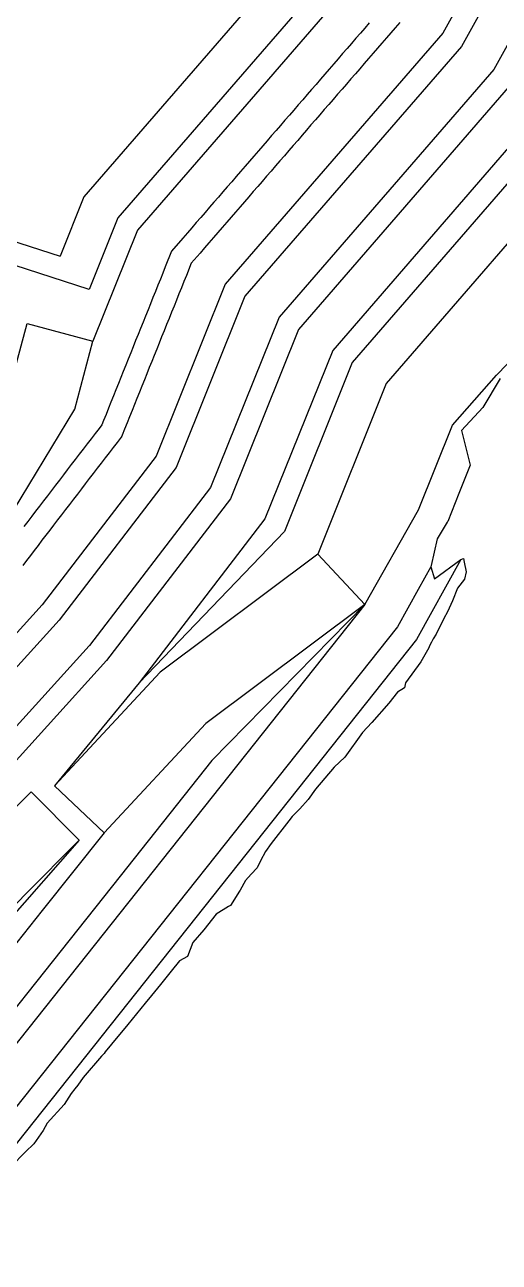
# Model space of a CAD drawing. Extents: x 115.113 to 115.1387, y -3.0991 to -3.0676.
# Drawn here: x 115.123575 to 115.125453, y -3.088793 to -3.083898 of the extents above; entities that cross this region are included whole.
import ezdxf

# ---------------------------------------------------------------- set-up
doc = ezdxf.new("R2010")
doc.units = 0
doc.header["$MEASUREMENT"] = 0
doc.layers.add('HRS_SMT2_R1', color=7, linetype='Continuous')

msp = doc.modelspace()

# ---------------------------------------------------------------- linework, layer by layer
at = {"layer": 'HRS_SMT2_R1', "color": 3}
for points in [[(115.1259682, -3.0799794, -30), (115.1258676, -3.0807267, -30), (115.125795, -3.0808218, -30), (115.1257593, -3.080881, -30), (115.1257337, -3.0809545, -30), (115.1257233, -3.0810316, -30), (115.1257283, -3.0811005, -30), (115.1258876, -3.0819713, -30), (115.1258898, -3.0819993, -30), (115.1258867, -3.0820249, -30), (115.1258788, -3.0820495, -30), (115.1258652, -3.082074, -30), (115.1255545, -3.082517, -30), (115.1248986, -3.0836978, -30), (115.1244537, -3.0842113, -30), (115.1240217, -3.0847098, -30), (115.1238449, -3.0851493, -30)], [(115.1262265, -3.0810915, -10), (115.1264204, -3.0821429, -10), (115.1259709, -3.0827809, -10), (115.1253028, -3.0839836, -10), (115.1244464, -3.0849719, -10), (115.1241738, -3.0856498, -10), (115.1237108, -3.0862535, -10)], [(115.1266017, -3.0817706, 0), (115.1266688, -3.0821343, 0), (115.1266677, -3.0821976, 0), (115.1266422, -3.0822555, 0), (115.126179, -3.0829129, 0), (115.1255049, -3.0841265, 0), (115.1246588, -3.0851029, 0), (115.124389, -3.0857738, 0), (115.123899, -3.0864127, 0)], [(115.1268629, -3.081829, 10), (115.1269149, -3.0821136, 10), (115.1269126, -3.0822517, 10), (115.126857, -3.0823781, 10), (115.1263871, -3.0830449, 10), (115.125707, -3.0842694, 10), (115.1248712, -3.0852339, 10), (115.1246022, -3.0859026, 10), (115.1240279, -3.0865011, 10)], [(115.1249206, -3.0861918, 20), (115.1251326, -3.085817, 20), (115.125268, -3.0854815, 20), (115.1254419, -3.0852835, 20), (115.1255681, -3.0851529, 20), (115.1256276, -3.0850884, 20), (115.125703, -3.0849759, 20), (115.1257785, -3.0848634, 20), (115.125854, -3.0847509, 20), (115.1259295, -3.0846385, 20), (115.1260049, -3.084526, 20), (115.1260804, -3.0844135, 20), (115.1261468, -3.0843135, 20), (115.126196, -3.0842174, 20), (115.1262514, -3.0841071, 20), (115.1263068, -3.0839968, 20), (115.1263621, -3.0838865, 20), (115.126419, -3.0837729, 20), (115.1264704, -3.0836705, 20), (115.1265217, -3.0835682, 20), (115.126573, -3.0834658, 20), (115.1266244, -3.0833635, 20), (115.1266757, -3.0832611, 20), (115.1268825, -3.0829667, 20)], [(115.1247302, -3.0834943, -40), (115.1247083, -3.0835406, -40), (115.1238093, -3.0845789, -40), (115.1237149, -3.0848135, -40)], [(115.1250587, -3.0838892, -20), (115.1250411, -3.0839095, -20), (115.1250236, -3.0839297, -20), (115.125006, -3.08395, -20), (115.1249885, -3.0839702, -20), (115.1249709, -3.0839905, -20), (115.1249534, -3.0840107, -20), (115.1249358, -3.084031, -20), (115.1249183, -3.0840513, -20), (115.1249007, -3.0840715, -20), (115.1248832, -3.0840918, -20), (115.1248656, -3.084112, -20), (115.1248481, -3.0841323, -20), (115.1248305, -3.0841525, -20), (115.1248129, -3.0841728, -20), (115.1247954, -3.0841931, -20), (115.1247778, -3.0842133, -20), (115.1247603, -3.0842336, -20), (115.1247427, -3.0842538, -20), (115.1247252, -3.0842741, -20), (115.1247076, -3.0842943, -20), (115.1246901, -3.0843146, -20), (115.1246725, -3.0843349, -20), (115.124655, -3.0843551, -20), (115.1246374, -3.0843754, -20), (115.1246198, -3.0843956, -20), (115.1246023, -3.0844159, -20), (115.1245847, -3.0844362, -20), (115.1245672, -3.0844564, -20), (115.1245496, -3.0844767, -20), (115.1245321, -3.0844969, -20), (115.1245145, -3.0845172, -20), (115.124497, -3.0845374, -20), (115.1244794, -3.0845577, -20), (115.1244619, -3.084578, -20), (115.1244443, -3.0845982, -20), (115.1244268, -3.0846185, -20), (115.1244092, -3.0846387, -20), (115.1243917, -3.084659, -20), (115.1243741, -3.0846792, -20), (115.1243565, -3.0846995, -20), (115.124339, -3.0847198, -20), (115.1243214, -3.08474, -20), (115.1243039, -3.0847603, -20), (115.1242863, -3.0847805, -20), (115.1242688, -3.0848008, -20), (115.1242341, -3.0848409, -20), (115.1242145, -3.0848895, -20), (115.1242047, -3.0849138, -20), (115.1241949, -3.0849381, -20), (115.1241852, -3.0849624, -20), (115.1241754, -3.0849867, -20), (115.1241656, -3.085011, -20), (115.1241558, -3.0850353, -20), (115.1241461, -3.0850596, -20), (115.1241363, -3.0850839, -20), (115.1241265, -3.0851082, -20), (115.1241167, -3.0851325, -20), (115.124107, -3.0851568, -20), (115.1240972, -3.0851812, -20), (115.1240874, -3.0852055, -20), (115.1240776, -3.0852298, -20), (115.1240679, -3.0852541, -20), (115.1240581, -3.0852784, -20), (115.1240483, -3.0853027, -20), (115.1240385, -3.085327, -20), (115.1240288, -3.0853513, -20), (115.124019, -3.0853756, -20), (115.1240092, -3.0853999, -20), (115.1239994, -3.0854242, -20), (115.1239897, -3.0854485, -20), (115.1239799, -3.0854728, -20), (115.1239701, -3.0854971, -20), (115.1239603, -3.0855214, -20), (115.1239586, -3.0855258, -20), (115.1239559, -3.0855293, -20), (115.1239402, -3.0855497, -20), (115.1239245, -3.0855702, -20), (115.1239088, -3.0855907, -20), (115.1238931, -3.0856112, -20), (115.1238774, -3.0856316, -20), (115.1238617, -3.0856521, -20), (115.123846, -3.0856726, -20), (115.1238303, -3.085693, -20), (115.1238146, -3.0857135, -20), (115.1237989, -3.085734, -20), (115.1237832, -3.0857545, -20), (115.1237675, -3.0857749, -20), (115.1237518, -3.0857954, -20), (115.1237361, -3.0858159, -20), (115.1237204, -3.0858363, -20), (115.1237047, -3.0858568, -20), (115.1236889, -3.0858774, -20), (115.1236737, -3.0858974, -20), (115.1236584, -3.0859174, -20), (115.1236431, -3.0859373, -20), (115.1236278, -3.0859573, -20), (115.1236125, -3.0859773, -20), (115.1235972, -3.0859973, -20), (115.123582, -3.0860172, -20), (115.1235667, -3.0860372, -20)], [(115.1232274, -3.0846557, -40), (115.1237149, -3.0848135, -40)], [(115.1253013, -3.0860132, 30), (115.1251253, -3.0863301, 30), (115.1234434, -3.0884465, 30), (115.1232047, -3.0887314, 30)], [(115.1249206, -3.0861918, 20), (115.1243824, -3.0868691, 20), (115.1232547, -3.0882882, 20), (115.1214216, -3.0904762, 20)], [(115.1237108, -3.0862535, -10), (115.1230072, -3.0870295, -10)], [(115.123899, -3.0864127, 0), (115.1231962, -3.0871874, 0)], [(115.1238892, -3.087094, 10), (115.1236445, -3.087402, 10), (115.123066, -3.08813, 10), (115.1216578, -3.0898108, 10)]]:
    msp.add_polyline3d(points, dxfattribs=at)
at = {"layer": 'HRS_SMT2_R1', "color": 1}
for points in [[(115.1262844, -3.0806607, 0), (115.1262496, -3.0808895, -10), (115.1261273, -3.0810495, -10), (115.126325, -3.0821218, -10), (115.1258947, -3.0827326, -10), (115.1252288, -3.0839313, -10), (115.1243687, -3.0849239, -10), (115.124095, -3.0856044, -10), (115.1238124, -3.0859729, -10), (115.1236443, -3.0861926, -10)], [(115.1265292, -3.0818738, 0), (115.1265787, -3.0821419, 0), (115.1265781, -3.0821778, 0), (115.1265636, -3.0822106, 0), (115.1261028, -3.0828645, 0), (115.1254309, -3.0840742, 0), (115.1245811, -3.0850549, 0), (115.1243102, -3.0857284, 0), (115.1238311, -3.0863531, 0), (115.1238297, -3.0863548, 0)], [(115.1268035, -3.0820059, 10), (115.1268248, -3.0821212, 10), (115.126823, -3.0822319, 10), (115.1267784, -3.0823332, 10), (115.126311, -3.0829965, 10), (115.125633, -3.0842171, 10), (115.1247935, -3.0851859, 10), (115.1245254, -3.0858524, 10), (115.1240279, -3.0865011, 10), (115.1236921, -3.0869087, 10)], [(115.1270708, -3.0821093, 20), (115.1270678, -3.0822861, 20), (115.1269932, -3.0824558, 20), (115.1265191, -3.0831285, 20), (115.1258351, -3.0843599, 20), (115.1250058, -3.085317, 20), (115.1247342, -3.0859924, 20)], [(115.1248258, -3.0836434, -30), (115.1239439, -3.0846619, -30), (115.1238298, -3.0849457, -30)], [(115.1249382, -3.0838906, -20), (115.1249207, -3.0839108, -20), (115.1249031, -3.0839311, -20), (115.1248855, -3.0839513, -20), (115.124868, -3.0839716, -20), (115.1248504, -3.0839919, -20), (115.1248329, -3.0840121, -20), (115.1248153, -3.0840324, -20), (115.1247978, -3.0840526, -20), (115.1247802, -3.0840729, -20), (115.1247627, -3.0840932, -20), (115.1247451, -3.0841134, -20), (115.1247276, -3.0841337, -20), (115.12471, -3.0841539, -20), (115.1246925, -3.0841742, -20), (115.1246749, -3.0841944, -20), (115.1246573, -3.0842147, -20), (115.1246398, -3.084235, -20), (115.1246222, -3.0842552, -20), (115.1246047, -3.0842755, -20), (115.1245871, -3.0842957, -20), (115.1245696, -3.084316, -20), (115.124552, -3.0843362, -20), (115.1245345, -3.0843565, -20), (115.1245169, -3.0843768, -20), (115.1244994, -3.084397, -20), (115.1244818, -3.0844173, -20), (115.1244643, -3.0844375, -20), (115.1244467, -3.0844578, -20), (115.1244292, -3.084478, -20), (115.1244116, -3.0844983, -20), (115.124394, -3.0845186, -20), (115.1243765, -3.0845388, -20), (115.1243589, -3.0845591, -20), (115.1243414, -3.0845793, -20), (115.1243238, -3.0845996, -20), (115.1243063, -3.0846199, -20), (115.1242887, -3.0846401, -20), (115.1242712, -3.0846604, -20), (115.1242536, -3.0846806, -20), (115.1242361, -3.0847009, -20), (115.1242185, -3.0847211, -20), (115.124201, -3.0847414, -20), (115.1241563, -3.0847929, -20), (115.1241311, -3.0848556, -20), (115.1241213, -3.0848799, -20), (115.1241116, -3.0849042, -20), (115.1241018, -3.0849285, -20), (115.124092, -3.0849528, -20), (115.1240822, -3.0849771, -20), (115.1240725, -3.0850014, -20), (115.1240627, -3.0850257, -20), (115.1240529, -3.08505, -20), (115.1240431, -3.0850744, -20), (115.1240333, -3.0850987, -20), (115.1240236, -3.085123, -20), (115.1240138, -3.0851473, -20), (115.124004, -3.0851716, -20), (115.1239942, -3.0851959, -20), (115.1239845, -3.0852202, -20), (115.1239747, -3.0852445, -20), (115.1239649, -3.0852688, -20), (115.1239551, -3.0852931, -20), (115.1239454, -3.0853174, -20), (115.1239356, -3.0853417, -20), (115.1239258, -3.085366, -20), (115.123916, -3.0853903, -20), (115.1239063, -3.0854146, -20), (115.1238965, -3.0854389, -20), (115.1238867, -3.0854632, -20), (115.1238798, -3.0854804, -20), (115.123869, -3.0854945, -20), (115.1238533, -3.085515, -20), (115.1238376, -3.0855355, -20), (115.1238219, -3.085556, -20), (115.1238062, -3.0855764, -20), (115.1237905, -3.0855969, -20), (115.1237748, -3.0856174, -20), (115.1237591, -3.0856378, -20), (115.1237434, -3.0856583, -20), (115.1237277, -3.0856788, -20), (115.123712, -3.0856993, -20), (115.1236963, -3.0857197, -20), (115.1236806, -3.0857402, -20), (115.1236649, -3.0857607, -20), (115.1236492, -3.0857811, -20), (115.1236335, -3.0858016, -20), (115.1236177, -3.0858223, -20), (115.1236024, -3.0858423, -20), (115.1235871, -3.0858622, -20), (115.1235718, -3.0858822, -20)], [(115.1238298, -3.0849457, -30), (115.1231367, -3.0847213, -30)], [(115.125182, -3.0860418, 30), (115.1251323, -3.086132, 30), (115.1250503, -3.0862795, 30), (115.1234979, -3.0882331, 30), (115.1233739, -3.0883891, 30), (115.122269, -3.0897079, 30), (115.1220018, -3.0900268, 30)], [(115.1236443, -3.0861926, -10), (115.122939, -3.0869705, -10), (115.1226269, -3.087356, -10), (115.1226114, -3.0873738, -10), (115.1225938, -3.0873941, -10), (115.1225763, -3.0874142, -10), (115.1225666, -3.0874254, -10), (115.1225353, -3.0874623, -10)], [(115.1249206, -3.0861918, 20), (115.1243151, -3.0868089, 20), (115.1239521, -3.0872658, 20), (115.1231851, -3.0882309, 20), (115.1231813, -3.0882354, 20)], [(115.1238297, -3.0863548, 0), (115.123128, -3.0871284, 0)], [(115.1237908, -3.0871239, 10), (115.1234989, -3.0874554, 0), (115.1229964, -3.0880726, 10), (115.1223083, -3.0888939, 10), (115.1216302, -3.0897034, 10)]]:
    msp.add_polyline3d(points, dxfattribs=at)
at = {"layer": 'HRS_SMT2_R1', "color": 4}
for points in [[(115.1230563, -3.0860796, -20), (115.1235227, -3.0853103, -27.716032), (115.1235843, -3.0850792, -30)], [(115.1235843, -3.0850792, -30), (115.1238449, -3.0851493, -30)], [(115.1232867, -3.0862208, -20), (115.1237734, -3.0854181, -27.716032), (115.1238449, -3.0851493, -30)], [(115.1247342, -3.0859924, 20), (115.1241109, -3.0864584, 14.2904711), (115.1236921, -3.0869087, 10)], [(115.1247342, -3.0859924, 20), (115.1249206, -3.0861918, 20)], [(115.1249206, -3.0861918, 20), (115.1242914, -3.0866615, 14.2904711), (115.1238892, -3.087094, 10)], [(115.1236921, -3.0869087, 10), (115.1238892, -3.087094, 10)], [(115.1236, -3.0869321, 10), (115.1233828, -3.0871504, 8.0273857), (115.1230598, -3.0874896, 5), (115.1222145, -3.0883432, 0)], [(115.1237908, -3.0871239, 10), (115.1236, -3.0869321, 10)], [(115.1237908, -3.0871239, 10), (115.1235757, -3.0873401, 8.0273857), (115.1232529, -3.0876791, 5), (115.1224057, -3.0885346, 0)]]:
    msp.add_polyline3d(points, dxfattribs=at)
at = {"layer": 'HRS_SMT2_R1', "color": 6}
msp.add_polyline3d([(115.1254563, -3.0852977, 21.2887421), (115.1253873, -3.0854112, 22.76577), (115.1253034, -3.0855035, 22.628685), (115.1253375, -3.0856401, 27.938261), (115.1252923, -3.0857519, 27.938261), (115.1252491, -3.0858622, 28.0168076), (115.1252471, -3.0858656, 27.9231987), (115.1252076, -3.0859315, 27.8014545), (115.1251828, -3.0860369, 29.7419167), (115.1251828, -3.0860369, 29.9587879), (115.125182, -3.0860418, 30), (115.1251962, -3.0860901, 31), (115.1253013, -3.0860132, 30), (115.1253013, -3.0860132, 30), (115.1253107, -3.0860088, 30.390707), (115.1253137, -3.0860243, 31.0411167), (115.1253211, -3.0860618, 32.6223679), (115.1253157, -3.0860907, 33.2243271), (115.1252878, -3.0861271, 32.7911911), (115.1252681, -3.086176, 33.207325), (115.1252475, -3.0862204, 33.4370003), (115.1252335, -3.0862465, 33.4631042), (115.125203, -3.0863088, 33.6921921), (115.1251907, -3.0863265, 33.5572472), (115.1251847, -3.0863401, 33.6432648), (115.1251771, -3.0863542, 33.6556778), (115.125174, -3.0863623, 33.7339287), (115.1251738, -3.0863629, 33.7389107), (115.1251417, -3.0864174, 34.3036919), (115.1250816, -3.0865007, 34.6105766), (115.1250776, -3.0865204, 35.1920662), (115.1250506, -3.0865377, 34.5310783), (115.1250159, -3.0865819, 34.5485268), (115.1249487, -3.0866575, 34.1935616), (115.1249111, -3.086698, 33.9233398), (115.124841, -3.0867955, 34.2951622), (115.1247994, -3.0868345, 33.7636833), (115.1247249, -3.0869211, 33.4774094), (115.124697, -3.0869624, 33.7206573), (115.1246639, -3.0869997, 33.5510788), (115.1246333, -3.0870299, 33.2175446), (115.12462, -3.087047, 33.2332344), (115.1245499, -3.0871372, 33.3160591), (115.1245275, -3.0871681, 33.4209976), (115.1245082, -3.0872056, 33.9487534), (115.1244942, -3.0872327, 34.3293381), (115.1244712, -3.0872581, 34.1852264), (115.1244491, -3.0872825, 34.046299), (115.1244268, -3.0873211, 34.4696121), (115.1244246, -3.087325, 34.5120125), (115.1243885, -3.0873814, 34.9523468), (115.1243811, -3.0873859, 34.761879), (115.1243322, -3.0874159, 33.5007935), (115.1242841, -3.0874781, 33.5691338), (115.12424, -3.0875285, 33.3651848), (115.1242196, -3.0875836, 34.5406914), (115.1241874, -3.0876009, 33.6101303), (115.1241546, -3.0876417, 33.5974922), (115.1241122, -3.087694, 33.5528793), (115.1240762, -3.0877378, 33.4926796), (115.1240513, -3.0877682, 33.454464), (115.1239832, -3.0878526, 33.407177), (115.1239776, -3.0878592, 33.3858643), (115.1239435, -3.0879003, 33.3141708), (115.1238935, -3.0879601, 33.1881485), (115.1238888, -3.0879667, 33.2157402), (115.1238781, -3.0879783, 33.1427345), (115.1238065, -3.0880626, 32.9131355), (115.123785, -3.088092, 33.0040932), (115.1237731, -3.0881067, 32.9930038), (115.1237583, -3.0881259, 33.0152397), (115.1237305, -3.0881688, 33.333271), (115.1236632, -3.0882429, 32.9098244), (115.1236473, -3.0882722, 33.2801323), (115.1236103, -3.0883249, 33.5255699), (115.1235778, -3.0883568, 33.1668015), (115.1235216, -3.0884145, 32.6466637)], dxfattribs=at)

doc.saveas('drawing.dxf')
